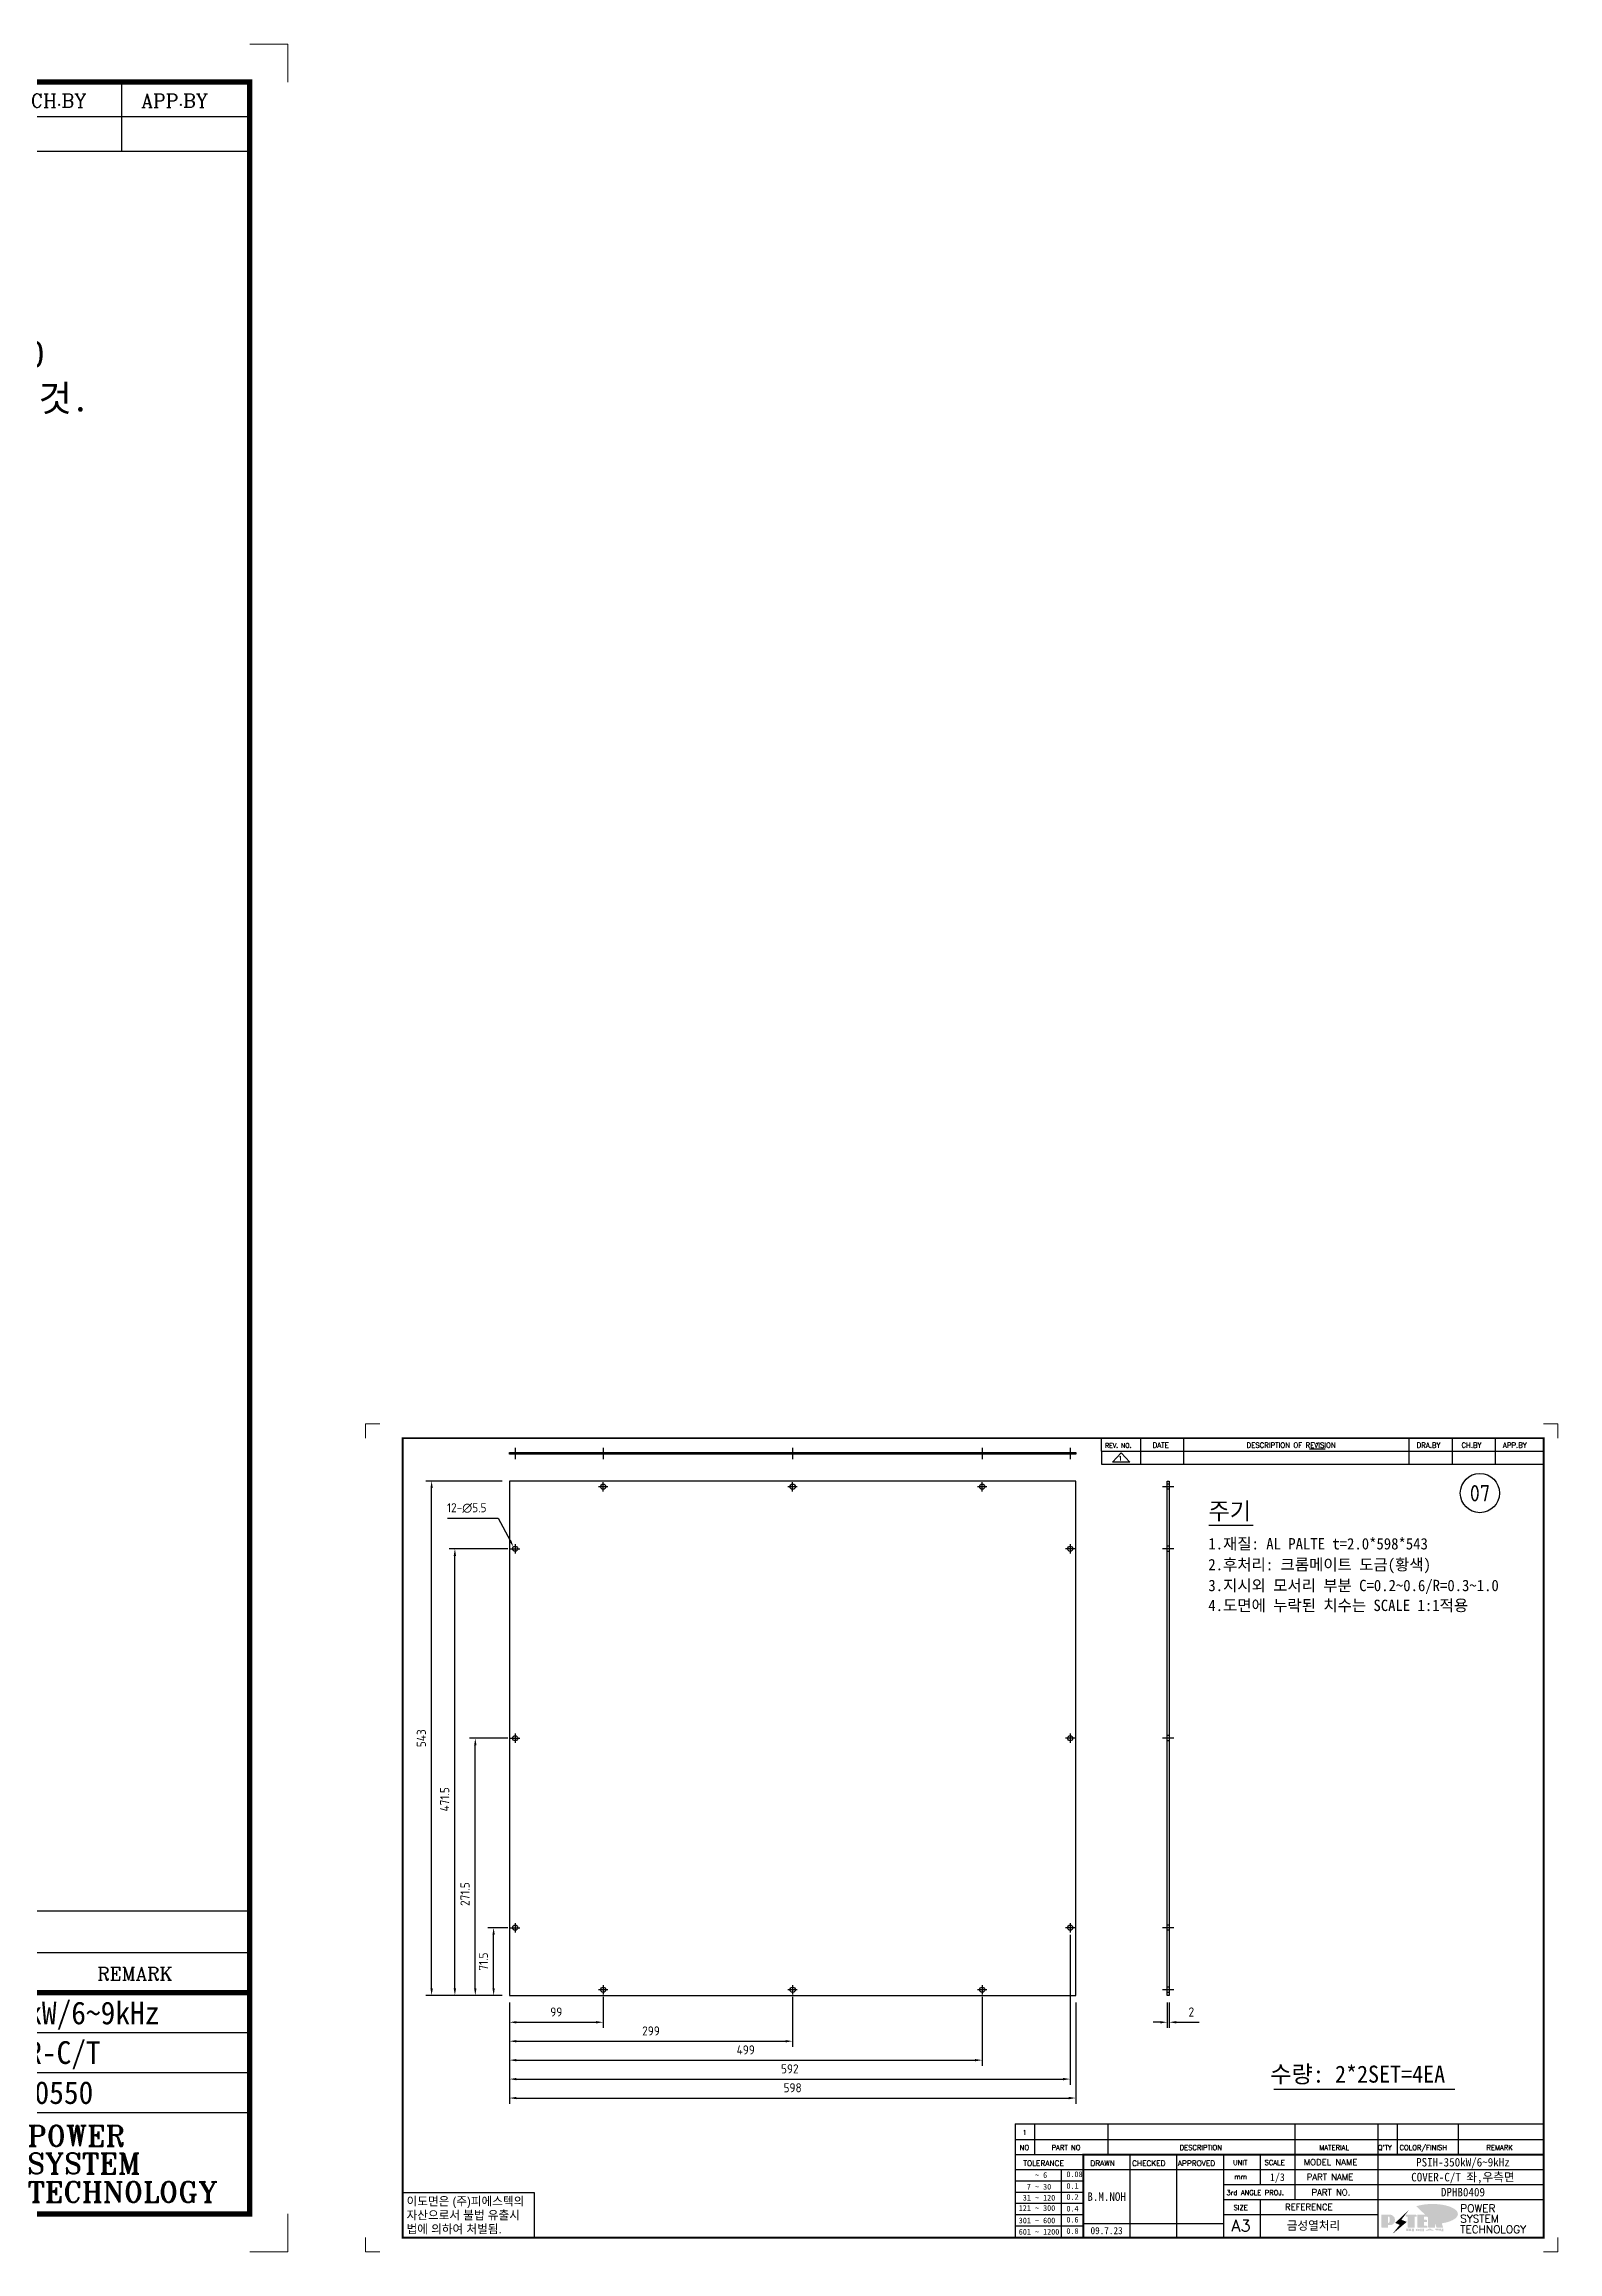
# Model space of a CAD drawing. Header units: millimetres. Extents: x 282 to 14566, y -4134 to 5341.
# Drawn here: x 5022 to 6620, y -4134 to -1803 of the extents above; entities that cross this region are included whole.
import ezdxf
from ezdxf.enums import TextEntityAlignment as Align

# ---------------------------------------------------------------- set-up
doc = ezdxf.new("R2010")
doc.units = ezdxf.units.MM
doc.linetypes.add('CENTER', pattern=[50.8, 31.75, -6.35, 6.35, -6.35])
doc.linetypes.add('HIDDEN', pattern=[9.525, 6.35, -3.175])
doc.layers.add('FORMAT-1', color=7, linetype='Continuous')
doc.layers.add('line', color=3, linetype='Continuous')
doc.styles.add('h1', font='')
doc.styles.add('HAN', font='')
doc.styles.add('RC', font='ROMANC.SHX')
doc.styles.add('ROMANT', font='romant__.ttf')
doc.styles.add('RT', font='ROMANT.SHX', dxfattribs={"oblique": 15})
doc.styles.get("Standard").update_dxf_attribs({"font": 'ISOCP.SHX', "bigfont": 'WHGTXT.SHX'})
doc.styles.get('h1').set_extended_font_data('New Gulim')
doc.styles.get('HAN').set_extended_font_data('GulimChe')
doc.dimstyles.new('PS-3', dxfattribs={"dimscale": 3, "dimtxt": 3.2, "dimasz": 2.5, "dimexe": 2, "dimexo": 2.5, "dimgap": 2, "dimtad": 1, "dimtoh": 1, "dimrnd": 0.05, "dimzin": 12, "dimdsep": 46, "dimtxsty": 'Standard', "dimcen": 0, "dimclrt": 2, "dimazin": 3, "dimtfac": 1, "dimtofl": 0, "dimtmove": 0, "dimatfit": 3, "dimfxl": 0, "dimtolj": 1, "dimtzin": 0, "dimarcsym": 0})

# ---------------------------------------------------------------- blocks, each defined once
blk = doc.blocks.new('t3')
for p, q in [((0, 15.88), (46.25, 15.88)), ((0, 15.88), (0, 0)), ((46.25, 15.88), (46.25, 0)), ((0, 0), (46.25, 0))]:
    blk.add_line(p, q)
at = {"color": 1, "style": 'h1'}
for s, p in [('이도면은 (주)피에스텍의', (1.4, 11.29)), ('자산으로서 불법 유출시', (1.4, 6.41)), ('법에 의하여 처벌됨.', (1.4, 1.52))]:
    blk.add_text(s, height=3, dxfattribs=at).set_placement(p)
blk = doc.blocks.new('new LOGO')
at = {"layer": 'line'}
h = blk.add_hatch(color=250, dxfattribs=at)
h.paths.add_polyline_path([(44.5, 69.4), (46.6, 69.4, -0.129793), (52, 68, 0.221832), (43.6, 71.9), (41.5, 71.9), (41.5, 27.9), (43.6, 27.9, 0.02048), (44.5, 28)], flags=17)
h.paths.add_polyline_path([(44.5, 13.9), (57.3, 13.9, 0.72362), (77.1, 73.9, -0.679777), (54.3, 16.4), (41.5, 16.4), (41.5, -0.1), (3, -0.1), (3, -2.6), (44.5, -2.6)])
h.paths.add_polyline_path([(117.9, 14.2), (71.5, -44.4), (77.1, -39.6), (120.8, 15.6), (92, 28.9), (173.3, 106), (177.5, 111.4), (89.1, 27.6)])
h.paths.add_polyline_path([(162.7, 71.9), (162.7, 69.4), (172.5, 69.4), (172.5, 71.9)], flags=17)
h.paths.add_polyline_path([(217.7, 69.4), (230.5, 69.4), (230.5, 80.4), (227.5, 80.4), (227.5, 71.9), (214.7, 71.9), (214.7, -0.1), (175.5, -0.1), (175.5, -2.6), (217.7, -2.6)])
h.paths.add_polyline_path([(297.8, 46.6), (294.8, 46.6), (294.8, 37.4), (276, 37.4), (276, 10.9), (279, 10.9), (279, 34.9), (297.8, 34.9)])
h.paths.add_polyline_path([(300, 8.4), (297, 8.4), (297, -0.1), (237.5, -0.1), (237.5, -2.6), (300, -2.6)])
h.paths.add_polyline_path([(297.8, 80.4), (294.8, 80.4), (294.8, 71.9), (276, 71.9), (276, 49.1), (279, 49.1), (279, 69.4), (297.8, 69.4)])
h.paths.add_polyline_path([(350.2, 80.4), (347.2, 80.4), (347.2, 61.6), (350.2, 63.5)])
h.paths.add_polyline_path([(350.2, 26.7), (347.2, 35.2), (347.2, -0.1), (308.5, -0.1), (308.5, -2.6), (350.2, -2.6)])
h.paths.add_polyline_path([(402.7, 80.4), (396.5, 80.4), (379.6, 66.8), (400.5, -0.1), (361.8, -0.1), (362.7, -2.6), (403.5, -2.6), (382.6, 64.3)])
blk.add_hatch(color=5, dxfattribs=at).paths.add_polyline_path([(166.3, 35), (131, 49), (180.4, 112.7), (92, 28.9), (120.8, 15.6), (74.4, -43)])
h = blk.add_hatch(color=253, dxfattribs=at)
edge = h.paths.add_edge_path()
edge.add_ellipse((333.9, 86.4), major_axis=(-165.9, 0), ratio=0.39426, start_angle=111.5127, end_angle=334.469)
edge.add_ellipse((314.1, 81.2), major_axis=(-153.7, 0), ratio=0.40699, start_angle=121.3066, end_angle=327.7437, ccw=False)
edge.add_line((394, 27.8), (394.7, 25.6))
h = blk.add_hatch(color=1, dxfattribs=at)
h.paths.add_polyline_path([(41.5, 16.4), (54.3, 16.4, 1), (54.3, 82.9), (0, 82.9), (0, -0.1), (41.5, -0.1)])
h.paths.add_polyline_path([(41.5, 27.9), (41.5, 71.9), (43.6, 71.9, -0.414214), (54.6, 60.9), (54.6, 38.9, -0.414214), (43.6, 27.9)], flags=16)
h.paths.add_polyline_path([(214.7, 71.9), (227.5, 71.9), (227.5, 82.9), (159.7, 82.9), (159.7, 71.9), (172.5, 71.9), (172.5, -0.1), (214.7, -0.1)])
h.paths.add_polyline_path([(276, 37.4), (294.8, 37.4), (294.8, 49.1), (276, 49.1), (276, 71.9), (294.8, 71.9), (294.8, 82.9), (234.5, 82.9), (234.5, -0.1), (297, -0.1), (297, 10.9), (276, 10.9)])
h.paths.add_polyline_path([(347.2, 35.2), (359.7, -0.1), (400.5, -0.1), (379.6, 66.8), (399.7, 82.9), (380.6, 82.9), (347.2, 61.6), (347.2, 82.9), (305.5, 82.9), (305.5, -0.1), (347.2, -0.1)])
h = blk.add_hatch(color=250, dxfattribs=at)
edge = h.paths.add_edge_path()
edge.add_ellipse((237.8, -17.6), major_axis=(-14.3, 0), ratio=0.526336, start_angle=192.2456, end_angle=269.0748)
edge.add_line((238.1, -10.1), (237.6, -10.1))
edge.add_ellipse((237.8, -17.6), major_axis=(-14.3, 0), ratio=0.526336, start_angle=270.9252, end_angle=449.0748)
edge.add_line((237.6, -25.1), (238.1, -25.1))
edge.add_ellipse((237.8, -17.6), major_axis=(-14.3, 0), ratio=0.526336, start_angle=450.9252, end_angle=527.7544)
edge.add_line((251.7, -19.2), (254.1, -19.2))
edge.add_line((254.1, -19.2), (254.1, -27.1))
edge.add_line((254.1, -27.1), (263.1, -27.1))
edge.add_line((263.1, -27.1), (263.1, -10.1))
edge.add_line((263.1, -10.1), (254.1, -10.1))
edge.add_line((254.1, -10.1), (254.1, -16))
edge.add_line((254.1, -16), (251.7, -16))
h.paths.add_polyline_path([(241, -16.4), (241, -18.7, -1), (234.4, -18.7), (234.4, -16.4, -1)], flags=16)
h.paths.add_polyline_path([(278.2, -10.1), (268.1, -10.1), (268.1, -27.1), (278.2, -27.1)])
h.paths.add_polyline_path([(310.3, -10.1), (310.3, -11.1, -0.157169), (289.3, -17.5), (294, -19.9, 0.128407), (316.3, -15.9, 0.128407), (338.6, -19.9), (343.3, -17.5, -0.157169), (322.2, -11.1), (322.2, -10.1)])
h.paths.add_polyline_path([(342.1, -25.1), (342.1, -22.3), (290.4, -22.3), (290.4, -25.1)])
h.paths.add_polyline_path([(352, -10.1), (352, -16.2, 0.414214), (354, -18.2), (378.7, -18.2), (378.7, -19.6), (390.2, -19.6), (390.2, -10.1), (378.7, -10.1), (378.7, -13.6), (374.7, -13.6), (374.7, -15.1), (378.7, -15.1), (378.7, -16.2), (364.7, -16.2), (364.7, -15.1), (371.2, -15.1), (371.2, -13.6), (364.7, -13.6), (364.7, -12.6), (374.7, -12.6), (374.7, -10.1)])
h.paths.add_polyline_path([(393.8, -10.1), (393.8, -19.6), (405, -19.6), (405, -10.1)])
h.paths.add_polyline_path([(405, -27.1), (405, -20.9), (356.8, -20.9), (356.8, -23), (391.8, -23), (391.8, -27.1)])
h.paths.add_polyline_path([(200.4, -10.1), (200.4, -22.3), (193.2, -22.3), (193.2, -12.6), (196.6, -12.6), (196.6, -10.1), (161, -10.1), (161, -12.6), (164.5, -12.6), (164.5, -22.3), (161, -22.3), (161, -25.1), (200.4, -25.1), (200.4, -27.1), (213.9, -27.1), (213.9, -10.1)])
h.paths.add_polyline_path([(182, -12.6), (175.6, -12.6), (175.6, -22.3), (182, -22.3)], flags=17)
blk = doc.blocks.new('format-3')
at = {"color": 3, "lineweight": 9}
for p, q in [((0, 286.3), (0, 291.3)), ((5, 291.3), (0, 291.3)), ((414.5, 291.3), (419.5, 291.3)), ((419.5, 286.3), (419.5, 291.3)), ((0, 5), (0, 0)), ((419.5, 5), (419.5, 0)), ((5, 0), (0, 0)), ((414.5, 0), (419.5, 0))]:
    blk.add_line(p, q, dxfattribs=at)
at = {"color": 180}
for p, q in [((258.97, 281.75), (258.97, 286.3)), ((272.71, 281.75), (272.71, 286.3)), ((287.94, 281.75), (287.94, 286.3)), ((367.22, 281.75), (367.22, 286.3)), ((382.45, 281.75), (382.45, 286.3)), ((397.61, 281.75), (397.61, 286.3)), ((258.97, 281.75), (414.5, 281.75)), ((228.5, 39.49), (228.5, 5)), ((228.5, 39.49), (414.5, 39.49)), ((235.29, 39.49), (235.29, 34.21)), ((261.24, 34.21), (261.24, 39.49)), ((326.9, 39.49), (326.9, 34.21)), ((356.11, 39.49), (356.11, 34.21)), ((362.93, 39.49), (362.93, 34.21)), ((384.48, 39.49), (384.48, 34.21)), ((228.5, 34.21), (252.48, 34.21)), ((268.96, 5), (268.96, 34.21)), ((285.45, 5), (285.45, 34.21)), ((301.94, 5), (301.94, 34.21)), ((314.72, 34.21), (314.72, 23.65)), ((326.9, 34.21), (326.9, 18.37)), ((356.11, 34.21), (356.11, 5)), ((228.5, 28.93), (252.48, 28.93)), ((244.89, 5.23), (244.89, 28.93)), ((252.48, 28.93), (414.5, 28.93)), ((228.5, 24.98), (252.48, 24.98)), ((301.94, 23.65), (414.5, 23.65)), ((228.5, 21.03), (252.48, 21.03)), ((301.94, 18.37), (414.5, 18.37)), ((314.72, 18.37), (314.72, 5)), ((228.5, 17.08), (252.48, 17.08)), ((228.5, 13.13), (252.48, 13.13)), ((301.94, 13.09), (356.11, 13.09)), ((228.5, 9.18), (252.48, 9.18)), ((252.48, 9.95), (301.94, 9.95))]:
    blk.add_line(p, q, dxfattribs=at)
at = {"const_width": 0.7}
blk.add_lwpolyline([(252.48, 5), (252.48, 34.21), (414.5, 34.21)], dxfattribs=at)
at = {"layer": 'FORMAT-1', "const_width": 0.7}
blk.add_lwpolyline([(13, 5), (13, 286.3), (414.5, 286.3), (414.5, 5)], close=True, dxfattribs=at)
blk.add_blockref('t3', (13, 5))
at = {"xscale": 0.05400000000000027, "yscale": 0.05400000000000027, "zscale": 0.05400000000000027}
blk.add_blockref('new LOGO', (357.35, 8.65), dxfattribs=at)
at = {"color": 2}
for s, height, style, p in [('REV. NO.', 1.56, 'RC', (260.23, 282.95)), ('DATE', 1.788, 'RC', (276.95, 282.94)), ('DESCRIPTION OF REVISION', 1.7875, 'RC', (309.98, 282.94)), ('DRA.BY', 1.788, 'RC', (369.83, 282.94)), ('CH.BY', 1.788, 'RC', (385.59, 282.94)), ('APP.BY', 1.788, 'RC', (400.18, 282.94)), ('COLOR/FINISH', 1.7424, 'RC', (363.8, 35.83)), ('NO', 1.742, 'RC', (230.16, 35.83)), ('PART NO', 1.742, 'RC', (241.36, 35.83)), ('DESCRIPTION', 1.7424, 'RC', (286.43, 35.83)), ('MATERIAL', 1.742, 'RC', (335.52, 35.83)), ("Q'TY", 1.742, 'RC', (356.17, 35.83)), ('REMARK', 1.742, 'RC', (394.37, 35.83)), (' TOLERANCE', 1.9, 'RC', (230.11, 30.22)), ('DRAWN', 1.9, 'RC', (255, 30.22)), ('CHECKED', 1.9, 'RC', (269.71, 30.22)), ('APPROVED', 1.9, 'RC', (285.8, 30.22)), ('UNIT', 1.742, 'RC', (305.19, 30.55)), ('SCALE', 1.742, 'RC', (316.32, 30.55)), ('MODEL NAME', 2.178, 'RC', (330.12, 30.46)), ('    ~ 6', 2, 'HAN', (229.8, 26.03)), ('0.08', 2, 'HAN', (246.57, 26.31)), ('mm', 1.742, 'RC', (305.67, 25.56)), ('PART NAME', 2.178, 'RC', (331.17, 25.24)), ('  7 ~ 30', 2, 'HAN', (229.8, 21.91)), ('0.1', 2, 'HAN', (246.57, 22.2)), ('3rd ANGLE PROJ.', 1.7424, 'RC', (302.87, 19.97)), ('PART NO.', 2.178, 'RC', (332.84, 19.85)), (' 31 ~ 120', 2, 'HAN', (229.8, 18.04)), ('0.2', 2, 'HAN', (246.57, 18.32)), ('121 ~ 300', 2, 'HAN', (229.8, 14.42)), ('0.4', 2, 'HAN', (246.57, 14.2)), ('SIZE', 1.742, 'RC', (305.39, 14.71)), ('REFERENCE', 2.178, 'RC', (323.52, 14.69)), ('301 ~ 600', 2, 'HAN', (229.8, 10.04)), ('0.6', 2, 'HAN', (246.57, 10.32)), ('601 ~ 1200', 2, 'HAN', (229.8, 6.05)), ('0.8', 2, 'HAN', (246.57, 6.33))]:
    blk.add_text(s, height=height, dxfattribs=dict(at, style=style)).set_placement(p)
at = {"style": 'ROMANT'}
for s, p in [('POWER', (385.15, 13.96)), ('SYSTEM', (385.15, 10.31)), ('TECHNOLOGY', (385.15, 6.56))]:
    blk.add_text(s, height=2.7, dxfattribs=at).set_placement(p)
at = {"color": 2, "lineweight": 25, "style": 'RC'}
blk.add_text('A3', height=4.182, dxfattribs=at).set_placement((304.61, 7.14))
at = {"style": 'HAN'}
for tag, height, p in [('MODEL-NAME', 3, (386.1, 31.53)), ('SCALE', 2.7, (320.81, 26.29)), ('PART-NAME', 3, (386.1, 26.29)), ('DRA-BY', 3, (260.72, 19.44)), ('CH-BY', 3, (277.21, 19.44)), ('APP-BY', 3, (293.7, 19.44)), ('PART-NO', 3, (386.1, 21.01)), ('CH-DATE', 2.5, (277.21, 7.47)), ('관련업체', 3, (333.52, 9.26)), ('DRA-DATE', 2.5, (260.72, 7.47)), ('APP-DATE', 2.5, (293.7, 7.47))]:
    blk.add_attdef(tag, text='', height=height, dxfattribs=at).set_placement(p, align=Align.MIDDLE_CENTER)
blk = doc.blocks.new('no3')
at = {"color": 180}
for p, q in [((0, 5.5), (0, 0)), ((0, 5.5), (186, 5.5)), ((6.79, 5.5), (6.79, 0)), ((32.74, 0.11), (32.74, 5.5)), ((98.4, 5.5), (98.4, 0)), ((127.61, 5.5), (127.61, 0)), ((134.43, 5.5), (134.43, 0)), ((155.98, 5.5), (155.98, 0))]:
    blk.add_line(p, q, dxfattribs=at)
at = {"color": 2, "style": 'RT', "oblique": 15}
blk.add_attdef('NO', text='', height=1.74, dxfattribs=at).set_placement((3.38, 2.51), align=Align.MIDDLE_CENTER)
at = {"color": 2, "style": 'HAN'}
for tag, p in [('PART-NO', (19.76, 2.75)), ('MATERIAL', (111.38, 2.75)), ("Q'TY", (131.02, 2.75)), ('COLOR/FINISH', (145.2, 2.75)), ('REMARK', (170.76, 2.75))]:
    blk.add_attdef(tag, text='', height=2.9, dxfattribs=at).set_placement(p, align=Align.MIDDLE_CENTER)
blk.add_attdef('DESCRIPTION', text='', height=2.9, dxfattribs=at).set_placement((34.51, 2.75), align=Align.MIDDLE_LEFT)
blk = doc.blocks.new('re3')
at = {"color": 180}
for p, q in [((0, 0), (0, -4.55)), ((6.87, -0.64), (3.86, -3.91)), ((6.87, -0.64), (9.88, -3.91)), ((13.74, -4.55), (13.74, 0)), ((28.97, -4.55), (28.97, 0)), ((108.25, -4.55), (108.25, 0)), ((123.49, -4.55), (123.49, 0)), ((138.64, -4.55), (138.64, 0)), ((0, -4.55), (155.53, -4.55)), ((9.88, -3.91), (3.86, -3.91))]:
    blk.add_line(p, q, dxfattribs=at)
at = {"color": 2, "style": 'RC', "oblique": 15}
blk.add_attdef('REV.NO', text='', height=1.56, dxfattribs=at).set_placement((6.59, -2.56), align=Align.MIDDLE_CENTER)
blk.add_attdef('-1', text='', height=1.56, dxfattribs=at).set_placement((9.37, -1.66), align=Align.MIDDLE_LEFT)
at = {"color": 2, "style": 'HAN'}
for tag, p in [('REV.-DATE', (21.36, -2.28)), ('DRA.BY', (115.87, -2.28)), ('CH.BY', (131.07, -2.28)), ('APP.BY', (147.09, -2.28))]:
    blk.add_attdef(tag, text='', height=2.5, dxfattribs=at).set_placement(p, align=Align.MIDDLE_CENTER)
blk.add_attdef('DESCRIPTION-OF-REVISION', text='', height=2.5, dxfattribs=at).set_placement((31.61, -2.28), align=Align.MIDDLE_LEFT)
blk = doc.blocks.new('*D461')
at = {"color": 0, "lineweight": -2}
for p, q in [((5511.4, -3791.5), (5490.3, -3791.5)), ((5496.3, -3855.5), (5496.3, -3799)), ((5505.4, -3863), (5490.3, -3863))]:
    blk.add_line(p, q, dxfattribs=at)
at = {"color": 0}
for points in [[(5495, -3799), (5497.5, -3799), (5496.3, -3791.5)], [(5495, -3855.5), (5497.5, -3855.5), (5496.3, -3863)]]:
    blk.add_solid(points, dxfattribs=at)
at = {"layer": 'DEFPOINTS', "color": 0}
for p in [(5496.3, -3791.5), (5518.9, -3791.5), (5512.9, -3863)]:
    blk.add_point(p, dxfattribs=at)
at = {"color": 2, "insert": (5485.5, -3827.3), "char_height": 9.6, "attachment_point": 5, "rotation": 90}
blk.add_mtext('\\A1;71.5', dxfattribs=at)
blk = doc.blocks.new('*D462')
at = {"color": 0, "lineweight": -2}
for p, q in [((5511.4, -3391.5), (5449.4, -3391.5)), ((5455.4, -3855.5), (5455.4, -3399)), ((5505.4, -3863), (5449.4, -3863))]:
    blk.add_line(p, q, dxfattribs=at)
at = {"color": 0}
for points in [[(5454.1, -3399), (5456.6, -3399), (5455.4, -3391.5)], [(5454.1, -3855.5), (5456.6, -3855.5), (5455.4, -3863)]]:
    blk.add_solid(points, dxfattribs=at)
at = {"layer": 'DEFPOINTS', "color": 0}
for p in [(5455.4, -3391.5), (5518.9, -3391.5), (5512.9, -3863)]:
    blk.add_point(p, dxfattribs=at)
at = {"color": 2, "insert": (5444.6, -3656), "char_height": 9.6, "attachment_point": 5, "rotation": 90}
blk.add_mtext('\\A1;471.5', dxfattribs=at)
blk = doc.blocks.new('*D463')
at = {"color": 0, "lineweight": -2}
for p, q in [((5505.4, -3320), (5424.8, -3320)), ((5430.8, -3855.5), (5430.8, -3327.5)), ((5505.4, -3863), (5424.8, -3863))]:
    blk.add_line(p, q, dxfattribs=at)
at = {"color": 0}
for points in [[(5429.6, -3327.5), (5432.1, -3327.5), (5430.8, -3320)], [(5429.6, -3855.5), (5432.1, -3855.5), (5430.8, -3863)]]:
    blk.add_solid(points, dxfattribs=at)
at = {"layer": 'DEFPOINTS', "color": 0}
for p in [(5430.8, -3320), (5512.9, -3320), (5512.9, -3863)]:
    blk.add_point(p, dxfattribs=at)
at = {"color": 2, "insert": (5420, -3591.5), "char_height": 9.6, "attachment_point": 5, "rotation": 90}
blk.add_mtext('\\A1;543', dxfattribs=at)
blk = doc.blocks.new('*D464')
at = {"color": 0, "lineweight": -2}
for p, q in [((5611.9, -3864.5), (5611.9, -3897.3)), ((5512.9, -3870.5), (5512.9, -3897.3)), ((5520.4, -3891.3), (5604.4, -3891.3))]:
    blk.add_line(p, q, dxfattribs=at)
at = {"color": 0}
for points in [[(5520.4, -3890.1), (5520.4, -3892.6), (5512.9, -3891.3)], [(5604.4, -3890.1), (5604.4, -3892.6), (5611.9, -3891.3)]]:
    blk.add_solid(points, dxfattribs=at)
at = {"layer": 'DEFPOINTS', "color": 0}
for p in [(5512.9, -3863), (5611.9, -3857), (5611.9, -3891.3)]:
    blk.add_point(p, dxfattribs=at)
at = {"color": 2, "insert": (5562.4, -3880.5), "char_height": 9.6, "attachment_point": 5}
blk.add_mtext('\\A1;99', dxfattribs=at)
blk = doc.blocks.new('*D465')
at = {"color": 0, "lineweight": -2}
for p, q in [((5811.9, -3864.5), (5811.9, -3917.3)), ((5512.9, -3870.5), (5512.9, -3917.3)), ((5520.4, -3911.3), (5804.4, -3911.3))]:
    blk.add_line(p, q, dxfattribs=at)
at = {"color": 0}
for points in [[(5520.4, -3910.1), (5520.4, -3912.6), (5512.9, -3911.3)], [(5804.4, -3910.1), (5804.4, -3912.6), (5811.9, -3911.3)]]:
    blk.add_solid(points, dxfattribs=at)
at = {"layer": 'DEFPOINTS', "color": 0}
for p in [(5512.9, -3863), (5811.9, -3857), (5811.9, -3911.3)]:
    blk.add_point(p, dxfattribs=at)
at = {"color": 2, "insert": (5662.4, -3900.5), "char_height": 9.6, "attachment_point": 5}
blk.add_mtext('\\A1;299', dxfattribs=at)
blk = doc.blocks.new('*D466')
at = {"color": 0, "lineweight": -2}
for p, q in [((6011.9, -3864.5), (6011.9, -3937.3)), ((5512.9, -3870.5), (5512.9, -3937.3)), ((5520.4, -3931.3), (6004.4, -3931.3))]:
    blk.add_line(p, q, dxfattribs=at)
at = {"color": 0}
for points in [[(5520.4, -3930.1), (5520.4, -3932.6), (5512.9, -3931.3)], [(6004.4, -3930.1), (6004.4, -3932.6), (6011.9, -3931.3)]]:
    blk.add_solid(points, dxfattribs=at)
at = {"layer": 'DEFPOINTS', "color": 0}
for p in [(5512.9, -3863), (6011.9, -3857), (6011.9, -3931.3)]:
    blk.add_point(p, dxfattribs=at)
at = {"color": 2, "insert": (5762.4, -3920.5), "char_height": 9.6, "attachment_point": 5}
blk.add_mtext('\\A1;499', dxfattribs=at)
blk = doc.blocks.new('*D467')
at = {"color": 0, "lineweight": -2}
for p, q in [((6104.9, -3799), (6104.9, -3957.3)), ((5512.9, -3870.5), (5512.9, -3957.3)), ((5520.4, -3951.3), (6097.4, -3951.3))]:
    blk.add_line(p, q, dxfattribs=at)
at = {"color": 0}
for points in [[(5520.4, -3950.1), (5520.4, -3952.6), (5512.9, -3951.3)], [(6097.4, -3950.1), (6097.4, -3952.6), (6104.9, -3951.3)]]:
    blk.add_solid(points, dxfattribs=at)
at = {"layer": 'DEFPOINTS', "color": 0}
for p in [(6104.9, -3791.5), (5512.9, -3863), (6104.9, -3951.3)]:
    blk.add_point(p, dxfattribs=at)
at = {"color": 2, "insert": (5808.9, -3940.5), "char_height": 9.6, "attachment_point": 5}
blk.add_mtext('\\A1;592', dxfattribs=at)
blk = doc.blocks.new('*D468')
at = {"color": 0, "lineweight": -2}
for p, q in [((5512.9, -3870.5), (5512.9, -3977.3)), ((6110.9, -3870.5), (6110.9, -3977.3)), ((5520.4, -3971.3), (6103.4, -3971.3))]:
    blk.add_line(p, q, dxfattribs=at)
at = {"color": 0}
for points in [[(5520.4, -3970.1), (5520.4, -3972.6), (5512.9, -3971.3)], [(6103.4, -3970.1), (6103.4, -3972.6), (6110.9, -3971.3)]]:
    blk.add_solid(points, dxfattribs=at)
at = {"layer": 'DEFPOINTS', "color": 0}
for p in [(5512.9, -3863), (6110.9, -3863), (6110.9, -3971.3)]:
    blk.add_point(p, dxfattribs=at)
at = {"color": 2, "insert": (5811.9, -3960.5), "char_height": 9.6, "attachment_point": 5}
blk.add_mtext('\\A1;598', dxfattribs=at)
blk = doc.blocks.new('*D469')
at = {"color": 0, "lineweight": -2}
for p, q in [((5447.5, -3359.3), (5501.1, -3359.3)), ((5501.1, -3359.3), (5513.6, -3382.8))]:
    blk.add_line(p, q, dxfattribs=at)
at = {"color": 0}
blk.add_solid([(5514.7, -3382.2), (5512.5, -3383.4), (5517.2, -3389.4)], dxfattribs=at)
at = {"layer": 'DEFPOINTS', "color": 0}
for p in [(5517.2, -3389.4), (5519.8, -3394.3)]:
    blk.add_point(p, dxfattribs=at)
at = {"color": 2, "insert": (5467.9, -3348.5), "char_height": 9.6, "attachment_point": 5}
blk.add_mtext('\\A1;12-∅5.5', dxfattribs=at)
blk = doc.blocks.new('*D470')
at = {"color": 0, "lineweight": -2}
for p, q in [((5511.4, -3591.5), (5470.9, -3591.5)), ((5476.9, -3855.5), (5476.9, -3599)), ((5505.4, -3863), (5470.9, -3863))]:
    blk.add_line(p, q, dxfattribs=at)
at = {"color": 0}
for points in [[(5475.7, -3599), (5478.2, -3599), (5476.9, -3591.5)], [(5475.7, -3855.5), (5478.2, -3855.5), (5476.9, -3863)]]:
    blk.add_solid(points, dxfattribs=at)
at = {"layer": 'DEFPOINTS', "color": 0}
for p in [(5476.9, -3591.5), (5518.9, -3591.5), (5512.9, -3863)]:
    blk.add_point(p, dxfattribs=at)
at = {"color": 2, "insert": (5466.1, -3756), "char_height": 9.6, "attachment_point": 5, "rotation": 90}
blk.add_mtext('\\A1;271.5', dxfattribs=at)
blk = doc.blocks.new('*D471')
at = {"color": 0, "lineweight": -2}
for p, q in [((6199.9, -3891.3), (6192.4, -3891.3)), ((6207.4, -3870.5), (6207.4, -3897.3)), ((6209.4, -3870.5), (6209.4, -3897.3)), ((6216.9, -3891.3), (6241.1, -3891.3))]:
    blk.add_line(p, q, dxfattribs=at)
at = {"color": 0}
for points in [[(6199.9, -3890.1), (6199.9, -3892.6), (6207.4, -3891.3)], [(6216.9, -3890.1), (6216.9, -3892.6), (6209.4, -3891.3)]]:
    blk.add_solid(points, dxfattribs=at)
at = {"layer": 'DEFPOINTS', "color": 0}
for p in [(6207.4, -3863), (6209.4, -3863), (6209.4, -3891.3)]:
    blk.add_point(p, dxfattribs=at)
at = {"color": 2, "insert": (6232.8, -3880.5), "char_height": 9.6, "attachment_point": 5}
blk.add_mtext('\\A1;2', dxfattribs=at)

msp = doc.modelspace()

# ---------------------------------------------------------------- linework, layer by layer
at = {"color": 1, "linetype": 'CENTER'}
for p, q in [((5518.941, -3284.836), (5518.941, -3296.836)), ((5611.941, -3284.836), (5611.941, -3296.836)), ((5811.941, -3284.836), (5811.941, -3296.836)), ((6011.941, -3284.836), (6011.941, -3296.836)), ((6104.941, -3284.836), (6104.941, -3296.836)), ((5616.875, -3326.023), (5607.006, -3326.023)), ((5611.941, -3330.957), (5611.941, -3321.088)), ((5816.875, -3326.023), (5807.006, -3326.023)), ((5811.941, -3330.957), (5811.941, -3321.088)), ((6016.875, -3326.023), (6007.006, -3326.023)), ((6011.941, -3330.957), (6011.941, -3321.088)), ((6214.438, -3326.023), (6202.438, -3326.023)), ((5514.006, -3391.523), (5523.875, -3391.523)), ((5518.941, -3386.588), (5518.941, -3396.457)), ((6109.875, -3391.523), (6100.006, -3391.523)), ((6104.941, -3386.588), (6104.941, -3396.457)), ((6214.438, -3391.523), (6202.438, -3391.523)), ((5518.941, -3586.588), (5518.941, -3596.457)), ((6104.941, -3586.588), (6104.941, -3596.457)), ((5514.006, -3591.523), (5523.875, -3591.523)), ((6109.875, -3591.523), (6100.006, -3591.523)), ((6214.438, -3591.523), (6202.438, -3591.523)), ((5514.006, -3791.523), (5523.875, -3791.523)), ((5518.941, -3786.588), (5518.941, -3796.457)), ((6109.875, -3791.523), (6100.006, -3791.523)), ((6104.941, -3786.588), (6104.941, -3796.457)), ((6214.438, -3791.523), (6202.438, -3791.523)), ((5616.875, -3857.023), (5607.006, -3857.023)), ((5611.941, -3852.088), (5611.941, -3861.957)), ((5816.875, -3857.023), (5807.006, -3857.023)), ((5811.941, -3852.088), (5811.941, -3861.957)), ((6016.875, -3857.023), (6007.006, -3857.023)), ((6011.941, -3852.088), (6011.941, -3861.957)), ((6214.438, -3857.023), (6202.438, -3857.023))]:
    msp.add_line(p, q, dxfattribs=at)
at = {"color": 3}
msp.add_line((6366.733, -3280.482), (6364.733, -3280.482), dxfattribs=at)
at = {"color": 2, "linetype": 'HIDDEN'}
for p, q in [((5516.191, -3289.836), (5516.191, -3291.836)), ((5521.691, -3289.836), (5521.691, -3291.836)), ((5609.191, -3289.836), (5609.191, -3291.836)), ((5614.691, -3289.836), (5614.691, -3291.836)), ((5809.191, -3289.836), (5809.191, -3291.836)), ((5814.691, -3289.836), (5814.691, -3291.836)), ((6009.191, -3289.836), (6009.191, -3291.836)), ((6014.691, -3289.836), (6014.691, -3291.836)), ((6102.191, -3289.836), (6102.191, -3291.836)), ((6107.691, -3289.836), (6107.691, -3291.836)), ((6209.438, -3323.273), (6207.438, -3323.273)), ((6209.438, -3328.773), (6207.438, -3328.773)), ((6209.438, -3388.773), (6207.438, -3388.773)), ((6209.438, -3394.273), (6207.438, -3394.273)), ((6209.438, -3588.773), (6207.438, -3588.773)), ((6209.438, -3594.273), (6207.438, -3594.273)), ((6209.438, -3788.773), (6207.438, -3788.773)), ((6209.438, -3794.273), (6207.438, -3794.273)), ((6209.438, -3854.273), (6207.438, -3854.273)), ((6209.438, -3859.773), (6207.438, -3859.773))]:
    msp.add_line(p, q, dxfattribs=at)
at = {"color": 1, "linetype": 'CENTER', "ltscale": 3}
msp.add_line((6373.951, -3286.482), (6357.515, -3286.482), dxfattribs=at)
for p, q in [((6251.256, -3366.492), (6297.942, -3366.492)), ((6319.831, -3961.911), (6510.977, -3961.911))]:
    msp.add_line(p, q)
at = {"color": 3}
for points in [[(6110.941, -3291.836), (5512.941, -3291.836), (5512.941, -3289.836), (6110.941, -3289.836)], [(6110.941, -3320.023), (5512.941, -3320.023), (5512.941, -3863.023), (6110.941, -3863.023)], [(6207.438, -3863.023), (6207.438, -3320.023), (6209.438, -3320.023), (6209.438, -3863.023)]]:
    msp.add_lwpolyline(points, close=True, dxfattribs=at)
for centre in [(5611.941, -3326.023), (5811.941, -3326.023), (6011.941, -3326.023), (5518.941, -3391.523), (6104.941, -3391.523), (5518.941, -3591.523), (6104.941, -3591.523), (5518.941, -3791.523), (6104.941, -3791.523), (5611.941, -3857.023), (5811.941, -3857.023), (6011.941, -3857.023)]:
    msp.add_circle(centre, 2.75, dxfattribs=at)
at = {"ltscale": 10}
msp.add_circle((6537.439, -3332.719), 20.701, dxfattribs=at)

# ---------------------------------------------------------------- block references
ref = msp.add_blockref('format-3', (1922.876, -4133.677), dxfattribs=dict(xscale=8, yscale=8, zscale=8))
ref.add_attrib('MODEL-NAME', 'PSIH-350kW/6~9kHz', dxfattribs={"height": 24, "style": 'HAN'}).set_placement((5011.64, -3881.476), align=Align.MIDDLE_CENTER)
ref.add_attrib('PART-NAME', 'COVER-C/T', dxfattribs={"height": 24, "style": 'HAN'}).set_placement((5011.64, -3923.323), align=Align.MIDDLE_CENTER)
ref.add_attrib('PART-NO', 'DPHB0550', dxfattribs={"height": 24, "style": 'HAN'}).set_placement((5011.64, -3965.563), align=Align.MIDDLE_CENTER)
ref = msp.add_blockref('re3', (3994.602, -1879.677), dxfattribs=dict(xscale=8, yscale=8, zscale=8))
ref.add_attrib('DRA.BY', 'K.S.H', dxfattribs={"color": 2, "height": 20, "style": 'HAN'}).set_placement((4921.564, -1897.877), align=Align.MIDDLE_CENTER)
ref.add_attrib('DESCRIPTION-OF-REVISION', '장공 사이즈 변경(6*10->8*12)', dxfattribs={"color": 2, "height": 20, "style": 'HAN'}).set_placement((4247.503, -1897.877), align=Align.MIDDLE_LEFT)
ref.add_attrib('REV.-DATE', '20.05.08', dxfattribs={"color": 2, "height": 20, "style": 'HAN'}).set_placement((4165.469, -1897.877), align=Align.MIDDLE_CENTER)
ref.add_attrib('REV.NO', '1', dxfattribs={"color": 2, "height": 12.48, "style": 'RC'}).set_placement((4047.31, -1900.135), align=Align.MIDDLE_CENTER)
at = {"xscale": 3, "yscale": 3, "zscale": 3}
msp.add_blockref('format-3', (5361.192, -4133.677), dxfattribs=at).add_auto_attribs({'DRA-DATE': '09.7.23', 'DRA-BY': 'B.M.NOH', 'MODEL-NAME': 'PSIH-350kW/6~9kHz', 'PART-NAME': 'COVER-C/T 좌,우측면', 'PART-NO': 'DPHB0409', 'SCALE': '1/3', '관련업체': '금성열처리'})
ref = msp.add_blockref('re3', (6138.089, -3288.427), dxfattribs=dict(xscale=3, yscale=3, zscale=3))
ref.add_attrib('REV.NO', '1', dxfattribs={"color": 2, "height": 4.68, "style": 'RC'}).set_placement((6157.855, -3296.099), align=Align.MIDDLE_CENTER)
at = {"xscale": 8, "yscale": 8, "zscale": 8}
msp.add_blockref('no3', (3750.876, -3817.723), dxfattribs=at)
ref = msp.add_blockref('no3', (6046.692, -4015.194), dxfattribs=dict(xscale=3, yscale=3, zscale=3))
ref.add_attrib('NO', '1', dxfattribs={"color": 2, "height": 5.22, "style": 'RT'}).set_placement((6056.846, -4007.673), align=Align.MIDDLE_CENTER)

# ---------------------------------------------------------------- texts
at = {"color": 2, "style": 'HAN'}
for s, height, p in [('주기', 18, (6250.743, -3360.598)), ('1.재질: AL PALTE t=2.0*598*543', 12, (6250.743, -3392.233)), ('2.후처리: 크롬메이트 도금(황색)', 12, (6250.743, -3414.233)), ('3.지시외 모서리 부분 C=0.2~0.6/R=0.3~1.0', 12, (6250.743, -3436.261)), ('4.도면에 누락된 치수는 SCALE 1:1적용', 12, (6250.743, -3457.264)), ('수량: 2*2SET=4EA', 18, (6315.959, -3955.088))]:
    msp.add_text(s, height=height, dxfattribs=at).set_placement(p)
at = {"color": 2, "insert": (4306.787, -1976.243), "char_height": 28, "attachment_point": 1, "style": 'HAN'}
msp.add_mtext_dynamic_manual_height_columns('{\\LNOTE\\P}1.재질: AL(5052) t=1.5*678**672*576\\P2.후처리: 크롬메이트 도금(황색)\\P3.지시외 모서리 부분 C=0.2~0.6/R=0.3~1.0\\P4.도면에 누락된 치수는 척도 1:1 적용 할 것.\\P{\\C1;5.제작수량 : 1EA*2SET=2EA}', width=1122.4125, gutter_width=769.295, heights=[327.008], dxfattribs=at)
at = {"color": 2, "ltscale": 10, "insert": (6537.482, -3332.942), "char_height": 17.28, "attachment_point": 5}
msp.add_mtext('\\A1;07', dxfattribs=at)

# ---------------------------------------------------------------- dimensions: what is measured, and where the dimension line sits
for base, p2, picture, middle in [((5430.809, -3320.023), (5512.941, -3320.023), '*D463', (5430.809, -3591.523)), ((5455.377, -3391.523), (5518.941, -3391.523), '*D462', (5455.377, -3656.023)), ((5476.934, -3591.523), (5518.941, -3591.523), '*D470', (5476.934, -3756.023))]:
    dim = msp.add_linear_dim(base=base, p1=(5512.941, -3863.023), p2=p2, angle=90, dimstyle='PS-3')
    dim.commit()
    dim.dimension.update_dxf_attribs({"geometry": picture, "text_midpoint": middle, "dimtype": 160})
dim = msp.add_diameter_dim_2p(p1=(5519.77, -3394.263), p2=(5517.176, -3389.414), text='12-<>', dimstyle='PS-3')
dim.commit()
dim.dimension.update_dxf_attribs({"geometry": '*D469', "text_midpoint": (5467.871, -3359.307), "dimtype": 163})
dim = msp.add_linear_dim(base=(5496.262, -3791.523), p1=(5512.941, -3863.023), p2=(5518.941, -3791.523), angle=90, dimstyle='PS-3')
dim.commit()
dim.dimension.update_dxf_attribs({"geometry": '*D461', "text_midpoint": (5485.462, -3827.273)})
for base, p1, p2, picture, middle in [((6104.941, -3951.322), (5512.941, -3863.023), (6104.941, -3791.523), '*D467', (5808.941, -3940.519)), ((5611.941, -3891.322), (5512.941, -3863.023), (5611.941, -3857.023), '*D464', (5562.441, -3880.522)), ((5811.941, -3911.322), (5512.941, -3863.023), (5811.941, -3857.023), '*D465', (5662.441, -3900.521)), ((6011.941, -3931.322), (5512.941, -3863.023), (6011.941, -3857.023), '*D466', (5762.441, -3920.522)), ((6110.941, -3971.322), (5512.941, -3863.023), (6110.941, -3863.023), '*D468', (5811.941, -3960.522)), ((6209.438, -3891.322), (6207.438, -3863.023), (6209.438, -3863.023), '*D471', (6232.768, -3880.521))]:
    dim = msp.add_linear_dim(base=base, p1=p1, p2=p2, dimstyle='PS-3')
    dim.commit()
    dim.dimension.update_dxf_attribs({"geometry": picture, "text_midpoint": middle})

doc.saveas('drawing.dxf')
